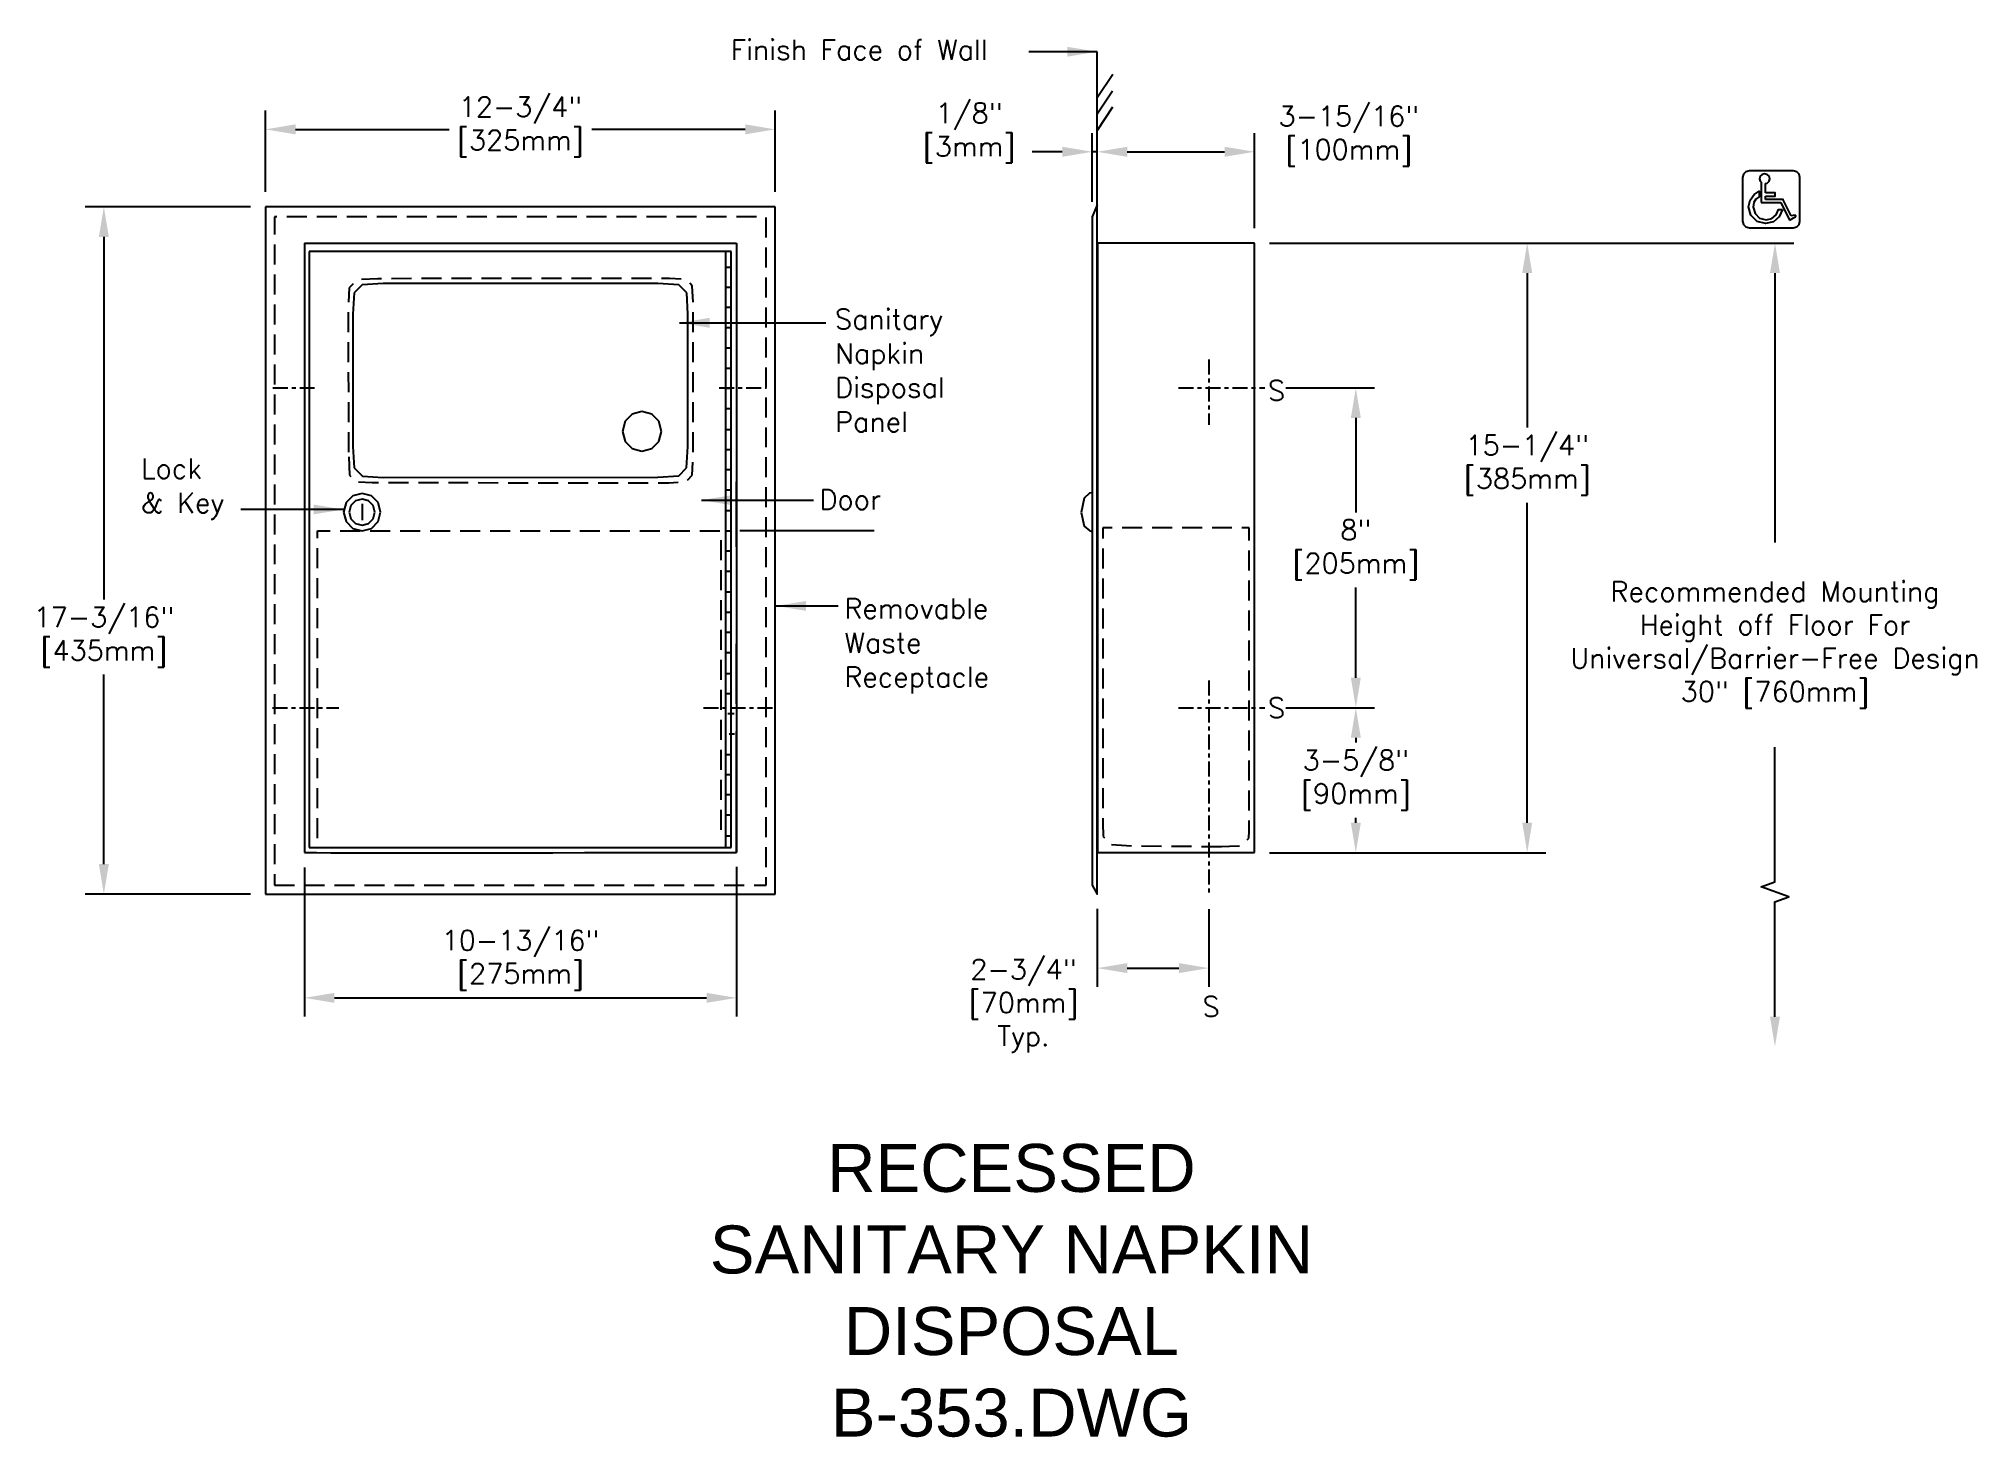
# Model space of a CAD drawing. Extents: x 111.2 to 159.7, y 112.8 to 147.7.
import ezdxf
from ezdxf.enums import TextEntityAlignment as Align

# ---------------------------------------------------------------- set-up
doc = ezdxf.new("R2010")
doc.units = 0
doc.header["$MEASUREMENT"] = 0
doc.header["$PDMODE"] = 3
doc.header["$PDSIZE"] = 1
doc.linetypes.add('CENTER2', pattern=[1.125, 0.75, -0.125, 0.125, -0.125])
doc.linetypes.add('HIDDEN2', pattern=[0.1875, 0.125, -0.0625])
doc.layers.get('0').update_dxf_attribs({"linetype": 'CONTINUOUS'})
doc.layers.get('DEFPOINTS').update_dxf_attribs({"linetype": 'CONTINUOUS'})
for name, color, linetype in [('DETAIL', 4, 'CONTINUOUS'), ('DIM', 1, 'CONTINUOUS'), ('TEXT', 2, 'CONTINUOUS')]:
    doc.layers.add(name, color=color, linetype=linetype)
doc.styles.add('ARIAL_5', font='arial.ttf', dxfattribs={"height": 5})
doc.styles.add('DIM_S_7', font='simplex.shx', dxfattribs={"height": 0.5})
doc.dimstyles.new('DIM_S_7', dxfattribs={"dimtxt": 0.12, "dimasz": 0.75, "dimexe": 0.46875, "dimexo": 0.375, "dimgap": 0.09375, "dimtad": 1, "dimtih": 1, "dimtoh": 1, "dimdec": 5, "dimrnd": 0.0625, "dimzin": 0, "dimtxsty": 'DIM_S_7', "dimcen": 0.09375, "dimaunit": 1, "dimazin": 3, "dimtfac": 1, "dimtdec": 4, "dimtofl": 0, "dimtmove": 0, "dimatfit": 3, "dimtolj": 1, "dimtzin": 0})

# ---------------------------------------------------------------- blocks, each defined once
blk = doc.blocks.new('*D0')
at = {"color": 0, "linetype": 'BYBLOCK'}
for p, q in [((116.886, 143.906), (116.886, 145.941)), ((129.635, 143.906), (129.635, 145.941)), ((117.636, 145.472), (121.476, 145.472)), ((128.885, 145.472), (125.045, 145.472))]:
    blk.add_line(p, q, dxfattribs=at)
for points in [[(117.636, 145.597), (117.636, 145.347), (116.886, 145.472)], [(128.885, 145.597), (128.885, 145.347), (129.635, 145.472)]]:
    blk.add_solid(points, dxfattribs=at)
at = {"layer": 'DEFPOINTS', "color": 0, "linetype": 'BYBLOCK'}
for p in [(129.635, 145.472), (116.886, 143.531), (129.635, 143.531)]:
    blk.add_point(p, dxfattribs=at)
at = {"color": 0, "linetype": 'BYBLOCK', "insert": (123.26, 145.536), "char_height": 0.5, "attachment_point": 5, "style": 'DIM_S_7'}
blk.add_mtext('\\A1;12-3/4"\\P[325mm]', dxfattribs=at)
blk = doc.blocks.new('*D1')
at = {"color": 0, "linetype": 'BYBLOCK'}
for p, q in [((116.511, 143.531), (112.371, 143.531)), ((112.84, 142.781), (112.84, 133.711)), ((112.84, 127.094), (112.84, 131.833)), ((116.511, 126.344), (112.371, 126.344))]:
    blk.add_line(p, q, dxfattribs=at)
for points in [[(112.715, 142.781), (112.965, 142.781), (112.84, 143.531)], [(112.715, 127.094), (112.965, 127.094), (112.84, 126.344)]]:
    blk.add_solid(points, dxfattribs=at)
at = {"layer": 'DEFPOINTS', "color": 0, "linetype": 'BYBLOCK'}
for p in [(116.886, 143.531), (112.84, 126.344), (116.886, 126.344)]:
    blk.add_point(p, dxfattribs=at)
at = {"color": 0, "linetype": 'BYBLOCK', "insert": (112.84, 132.772), "char_height": 0.5, "attachment_point": 5, "style": 'DIM_S_7'}
blk.add_mtext('\\A1;17-3/16"\\P[435mm]', dxfattribs=at)
blk = doc.blocks.new('*D2')
at = {"color": 0, "linetype": 'BYBLOCK'}
for p, q in [((142.005, 142.628), (148.919, 142.628)), ((148.45, 141.878), (148.45, 138.01)), ((148.45, 128.128), (148.45, 136.132)), ((142.005, 127.378), (148.919, 127.378))]:
    blk.add_line(p, q, dxfattribs=at)
for points in [[(148.325, 141.878), (148.575, 141.878), (148.45, 142.628)], [(148.325, 128.128), (148.575, 128.128), (148.45, 127.378)]]:
    blk.add_solid(points, dxfattribs=at)
at = {"layer": 'DEFPOINTS', "color": 0, "linetype": 'BYBLOCK'}
for p in [(141.63, 142.628), (141.63, 127.378), (148.45, 127.378)]:
    blk.add_point(p, dxfattribs=at)
at = {"color": 0, "linetype": 'BYBLOCK', "insert": (148.45, 137.071), "char_height": 0.5, "attachment_point": 5, "style": 'DIM_S_7'}
blk.add_mtext('\\A1;15-1/4"\\P[385mm]', dxfattribs=at)
blk = doc.blocks.new('*D3')
at = {"color": 0, "linetype": 'BYBLOCK'}
for p, q in [((137.692, 143.955), (137.692, 145.38)), ((141.63, 143.003), (141.63, 145.38)), ((138.442, 144.911), (140.88, 144.911))]:
    blk.add_line(p, q, dxfattribs=at)
for points in [[(138.442, 145.036), (138.442, 144.786), (137.692, 144.911)], [(140.88, 145.036), (140.88, 144.786), (141.63, 144.911)]]:
    blk.add_solid(points, dxfattribs=at)
at = {"layer": 'DEFPOINTS', "color": 0, "linetype": 'BYBLOCK'}
for p in [(141.63, 144.911), (137.692, 143.58), (141.63, 142.628)]:
    blk.add_point(p, dxfattribs=at)
at = {"color": 0, "linetype": 'BYBLOCK', "insert": (143.984, 145.303), "char_height": 0.5, "attachment_point": 5, "style": 'DIM_S_7'}
blk.add_mtext('\\A1;3-15/16"\\P[100mm]', dxfattribs=at)
blk = doc.blocks.new('*D4')
at = {"color": 0, "linetype": 'BYBLOCK'}
for p, q in [((137.568, 143.655), (137.568, 145.38)), ((137.692, 143.955), (137.692, 145.38)), ((136.818, 144.911), (136.068, 144.911)), ((137.692, 144.911), (137.568, 144.911)), ((138.442, 144.911), (139.192, 144.911))]:
    blk.add_line(p, q, dxfattribs=at)
for points in [[(136.818, 145.036), (136.818, 144.786), (137.568, 144.911)], [(138.442, 145.036), (138.442, 144.786), (137.692, 144.911)]]:
    blk.add_solid(points, dxfattribs=at)
at = {"layer": 'DEFPOINTS', "color": 0, "linetype": 'BYBLOCK'}
for p in [(137.568, 144.911), (137.692, 143.58), (137.568, 143.28)]:
    blk.add_point(p, dxfattribs=at)
at = {"color": 0, "linetype": 'BYBLOCK', "insert": (134.485, 145.381), "char_height": 0.5, "attachment_point": 5, "style": 'DIM_S_7'}
blk.add_mtext('\\A1;1/8"\\P[3mm]', dxfattribs=at)
blk = doc.blocks.new('*D5')
at = {"color": 0, "linetype": 'BYBLOCK'}
for p, q in [((117.856, 127.004), (117.856, 123.278)), ((128.668, 127.025), (128.668, 123.278)), ((118.606, 123.746), (127.918, 123.746))]:
    blk.add_line(p, q, dxfattribs=at)
for points in [[(118.606, 123.871), (118.606, 123.621), (117.856, 123.746)], [(127.918, 123.871), (127.918, 123.621), (128.668, 123.746)]]:
    blk.add_solid(points, dxfattribs=at)
at = {"layer": 'DEFPOINTS', "color": 0, "linetype": 'BYBLOCK'}
for p in [(117.856, 127.379), (128.668, 127.4), (128.668, 123.746)]:
    blk.add_point(p, dxfattribs=at)
at = {"color": 0, "linetype": 'BYBLOCK', "insert": (123.262, 124.685), "char_height": 0.5, "attachment_point": 5, "style": 'DIM_S_7'}
blk.add_mtext('\\A1;10-13/16"\\P[275mm]', dxfattribs=at)
blk = doc.blocks.new('*D6')
at = {"color": 0, "linetype": 'BYBLOCK'}
for p, q in [((142.257, 131.003), (144.475, 131.003)), ((144.006, 130.253), (144.006, 130.13)), ((144.006, 128.128), (144.006, 128.252)), ((142.005, 127.378), (144.475, 127.378))]:
    blk.add_line(p, q, dxfattribs=at)
for points in [[(143.881, 130.253), (144.131, 130.253), (144.006, 131.003)], [(143.881, 128.128), (144.131, 128.128), (144.006, 127.378)]]:
    blk.add_solid(points, dxfattribs=at)
at = {"layer": 'DEFPOINTS', "color": 0, "linetype": 'BYBLOCK'}
for p in [(141.882, 131.003), (144.006, 131.003), (141.63, 127.378)]:
    blk.add_point(p, dxfattribs=at)
at = {"color": 0, "linetype": 'BYBLOCK', "insert": (144.006, 129.191), "char_height": 0.5, "attachment_point": 5, "style": 'DIM_S_7'}
blk.add_mtext('\\A1;3-5/8"\\P[90mm]', dxfattribs=at)
blk = doc.blocks.new('*D7')
at = {"color": 0, "linetype": 'BYBLOCK'}
for p, q in [((142.257, 139.003), (144.475, 139.003)), ((144.006, 138.253), (144.006, 135.89)), ((144.006, 131.753), (144.006, 134.012)), ((142.257, 131.003), (144.475, 131.003))]:
    blk.add_line(p, q, dxfattribs=at)
for points in [[(143.881, 138.253), (144.131, 138.253), (144.006, 139.003)], [(143.881, 131.753), (144.131, 131.753), (144.006, 131.003)]]:
    blk.add_solid(points, dxfattribs=at)
at = {"layer": 'DEFPOINTS', "color": 0, "linetype": 'BYBLOCK'}
for p in [(141.882, 139.003), (144.006, 139.003), (141.882, 131.003)]:
    blk.add_point(p, dxfattribs=at)
at = {"color": 0, "linetype": 'BYBLOCK', "insert": (144.006, 134.951), "char_height": 0.5, "attachment_point": 5, "style": 'DIM_S_7'}
blk.add_mtext('\\A1;8"\\P[205mm]', dxfattribs=at)
blk = doc.blocks.new('*D8')
at = {"color": 0, "linetype": 'BYBLOCK'}
for p, q in [((137.693, 125.969), (137.693, 124.022)), ((140.486, 125.968), (140.486, 124.022)), ((138.443, 124.49), (139.736, 124.49))]:
    blk.add_line(p, q, dxfattribs=at)
for points in [[(138.443, 124.615), (138.443, 124.365), (137.693, 124.49)], [(139.736, 124.615), (139.736, 124.365), (140.486, 124.49)]]:
    blk.add_solid(points, dxfattribs=at)
at = {"layer": 'DEFPOINTS', "color": 0, "linetype": 'BYBLOCK'}
for p in [(137.693, 126.344), (140.486, 126.343), (140.486, 124.49)]:
    blk.add_point(p, dxfattribs=at)
at = {"color": 0, "linetype": 'BYBLOCK', "insert": (135.847, 123.543), "char_height": 0.5, "attachment_point": 5, "style": 'DIM_S_7'}
blk.add_mtext('\\A1;2-3/4"\\P[70mm]\\PTyp.', dxfattribs=at)

msp = doc.modelspace()

# ---------------------------------------------------------------- linework, layer by layer
at = {"layer": 'DEFPOINTS', "color": 0, "linetype": 'BYBLOCK'}
msp.add_point((141.62961, 142.628172), dxfattribs=at)
at = {"layer": 'DETAIL', "linetype": 'CONTINUOUS'}
for p, q in [((137.69211, 143.580239), (137.69211, 147.414011)), ((129.634665, 143.531208), (116.886244, 143.531208)), ((116.886244, 143.531208), (116.886244, 126.343523)), ((129.634665, 126.343523), (129.634665, 143.531208)), ((117.857091, 142.628172), (117.85631, 127.379415)), ((117.857091, 142.628172), (128.663817, 142.628172)), ((123.260454, 142.628172), (123.602861, 142.628172)), ((128.663817, 142.628172), (128.668807, 127.379643)), ((141.62961, 127.378172), (141.62961, 142.628172)), ((128.536413, 142.419317), (117.975586, 142.419317)), ((117.975586, 142.419317), (117.975586, 127.509844)), ((128.396096, 142.419317), (128.389173, 127.51199)), ((128.399048, 142.027201), (128.537731, 142.027201)), ((128.536413, 127.509844), (128.536413, 142.419317)), ((119.305853, 141.583174), (119.10025, 141.378933)), ((119.831397, 141.616368), (119.305853, 141.583174)), ((126.701486, 141.617271), (119.831397, 141.616368)), ((127.222987, 141.583832), (126.701486, 141.617271)), ((127.42112, 141.379169), (127.222987, 141.583832)), ((119.10025, 141.378933), (119.065015, 140.847542)), ((127.452364, 140.847042), (127.42112, 141.379169)), ((128.399048, 141.5226), (128.537731, 141.5226)), ((119.065015, 140.847542), (119.067509, 137.540849)), ((127.451496, 137.540849), (127.452364, 140.847042)), ((128.399048, 141.021455), (128.537731, 141.021455)), ((128.389173, 140.519317), (128.527856, 140.519317)), ((128.405903, 140.513236), (128.544618, 140.513236)), ((128.395589, 140.006814), (128.534176, 140.006814)), ((128.395589, 139.50205), (128.534176, 139.50205)), ((125.880249, 138.168374), (125.81352, 137.917289)), ((126.055611, 138.346875), (125.880249, 138.168374)), ((126.302328, 138.414817), (126.055611, 138.346875)), ((126.549045, 138.346875), (126.302328, 138.414817)), ((126.7244, 138.168374), (126.549045, 138.346875)), ((126.791137, 137.917289), (126.7244, 138.168374)), ((128.402476, 138.492726), (128.54119, 138.492726)), ((125.81352, 137.917289), (125.880249, 137.666123)), ((125.880249, 137.666123), (126.055611, 137.487606)), ((126.549045, 137.487606), (126.7244, 137.666123)), ((126.7244, 137.666123), (126.791137, 137.917289)), ((128.402476, 137.966874), (128.54119, 137.966874)), ((119.067509, 137.540849), (119.102135, 137.006183)), ((126.055611, 137.487606), (126.302328, 137.419664)), ((126.302328, 137.419664), (126.549045, 137.487606)), ((127.420465, 137.007793), (127.451496, 137.540849)), ((128.402476, 137.462143), (128.54119, 137.462143)), ((119.102135, 137.006183), (119.306516, 136.7973)), ((119.306516, 136.7973), (119.831397, 136.761594)), ((119.831397, 136.761594), (126.701486, 136.767797)), ((126.701486, 136.767797), (127.222764, 136.801902)), ((127.222764, 136.801902), (127.420465, 137.007793)), ((128.402476, 136.960997), (128.54119, 136.960997)), ((119.067501, 136.302488), (118.901598, 136.133645)), ((119.300875, 136.366747), (119.067501, 136.302488)), ((119.300875, 136.224245), (119.138184, 136.179441)), ((119.534282, 136.302488), (119.300875, 136.366747)), ((119.46363, 136.179441), (119.300875, 136.224245)), ((119.700153, 136.133645), (119.534282, 136.302488)), ((128.409459, 136.452778), (128.548053, 136.452778)), ((128.663902, 135.842886), (128.663806, 136.651945)), ((118.901598, 136.133645), (118.838456, 135.896105)), ((118.838456, 135.896105), (118.901598, 135.658532)), ((119.022519, 136.06172), (118.978497, 135.896105)), ((118.978497, 135.896105), (119.022519, 135.7304)), ((119.138184, 136.179441), (119.022519, 136.06172)), ((119.022519, 135.7304), (119.138184, 135.612663)), ((119.299038, 135.99894), (119.298862, 135.79905)), ((119.298862, 135.79905), (119.299205, 135.695669)), ((119.299205, 136.107353), (119.299038, 135.99894)), ((119.579303, 136.06172), (119.46363, 136.179441)), ((119.46363, 135.612663), (119.579303, 135.7304)), ((119.623317, 135.896105), (119.579303, 136.06172)), ((119.579303, 135.7304), (119.623317, 135.896105)), ((119.763262, 135.896105), (119.700153, 136.133645)), ((119.700153, 135.658532), (119.763262, 135.896105)), ((128.402476, 135.934031), (128.54119, 135.934031)), ((128.664014, 135.025421), (128.663902, 135.842886)), ((118.901598, 135.658532), (119.067501, 135.489648)), ((119.067501, 135.489648), (119.300875, 135.425365)), ((119.138184, 135.612663), (119.300875, 135.567867)), ((119.300875, 135.567867), (119.46363, 135.612663)), ((119.300875, 135.425365), (119.534282, 135.489648)), ((119.534282, 135.489648), (119.700153, 135.658532)), ((128.402476, 135.429308), (128.54119, 135.429308)), ((128.748391, 135.434153), (132.113849, 135.434153)), ((128.402476, 134.928195), (128.54119, 134.928195)), ((128.409459, 134.419943), (128.548053, 134.419943)), ((128.402476, 133.901229), (128.54119, 133.901229)), ((128.402476, 133.396465), (128.54119, 133.396465)), ((128.402476, 132.895352), (128.54119, 132.895352)), ((128.409459, 132.387141), (128.548053, 132.387141)), ((128.664733, 131.838736), (128.664509, 132.606219)), ((128.388606, 131.861289), (128.527321, 131.861289)), ((128.66498, 131.104651), (128.664733, 131.838736)), ((128.388606, 131.356558), (128.527321, 131.356558)), ((128.665572, 129.770089), (128.66526, 130.412314)), ((128.480022, 130.347193), (128.618609, 130.347193)), ((128.402476, 129.835454), (128.54119, 129.835454)), ((128.665923, 129.186327), (128.665572, 129.770089)), ((128.402476, 129.330829), (128.54119, 129.330829)), ((128.666299, 128.669393), (128.665923, 129.186327)), ((128.402476, 128.829585), (128.54119, 128.829585)), ((128.666722, 128.227645), (128.666299, 128.669393)), ((128.409459, 128.321366), (128.548053, 128.321366)), ((128.667177, 127.869431), (128.666722, 128.227645)), ((117.975586, 127.509844), (128.536413, 127.509844)), ((128.402476, 127.802619), (128.54119, 127.802619)), ((128.667681, 127.603127), (128.667177, 127.869431)), ((128.668224, 127.437073), (128.667681, 127.603127)), ((117.85631, 127.379415), (117.936333, 127.378838)), ((117.936333, 127.378838), (118.161982, 127.378383)), ((118.161982, 127.378383), (118.517061, 127.378033)), ((118.517061, 127.378033), (118.985376, 127.377789)), ((118.985376, 127.377789), (119.550748, 127.377643)), ((119.550748, 127.377643), (120.196982, 127.37757)), ((120.196982, 127.37757), (120.907884, 127.377578)), ((120.907884, 127.377578), (121.667266, 127.377643)), ((121.667266, 127.377643), (122.458934, 127.377757)), ((122.458934, 127.377757), (123.266709, 127.377919)), ((123.266709, 127.377919), (124.074388, 127.378115)), ((124.074388, 127.378115), (124.865784, 127.378326)), ((124.865784, 127.378326), (125.624711, 127.378554)), ((125.624711, 127.378554), (126.334982, 127.378781)), ((126.334982, 127.378781), (126.980393, 127.379001)), ((126.980393, 127.379001), (127.544766, 127.379204)), ((127.544766, 127.379204), (128.011899, 127.379383)), ((128.011899, 127.379383), (128.36562, 127.379521)), ((128.36562, 127.379521), (128.589719, 127.379611)), ((128.589719, 127.379611), (128.668016, 127.379643)), ((128.668807, 127.379643), (128.668224, 127.437073)), ((116.886244, 126.343523), (129.634665, 126.343523))]:
    msp.add_line(p, q, dxfattribs=at)
at = {"layer": 'DETAIL', "linetype": 'CENTER2', "ltscale": 0.5}
for p, q in [((117.063856, 139.003172), (118.165134, 139.003172)), ((128.233958, 139.003172), (129.413899, 139.003172)), ((139.724795, 139.003172), (141.881936, 139.003172)), ((117.059939, 131.003172), (118.715773, 131.003172)), ((127.840645, 131.003172), (129.634665, 131.003172)), ((139.724795, 131.003172), (141.881936, 131.003172))]:
    msp.add_line(p, q, dxfattribs=at)
at = {"layer": 'DETAIL', "linetype": 'CONTINUOUS'}
for points in [[(137.687817, 145.859663), (138.076583, 146.44006)], [(137.689964, 146.271827), (138.078729, 146.852321)], [(137.694793, 145.452947), (138.083558, 146.033465)], [(154.414082, 144.116818), (154.453813, 144.127571), (154.499227, 144.172977), (154.516503, 144.236846), (154.499227, 144.300804), (154.453813, 144.346242), (154.389952, 144.363535), (154.32597, 144.346242), (154.280523, 144.300804), (154.263231, 144.236846), (154.280523, 144.172977), (154.300393, 144.153125)], [(154.300393, 144.153125), (154.300393, 143.638401)], [(154.414082, 143.882877), (154.414082, 144.116818)], [(137.69211, 143.580239), (137.567655, 143.279879), (137.567655, 126.567673), (137.692655, 126.343523), (137.69211, 143.580239)], [(154.300393, 143.638401), (154.414082, 143.638401)], [(154.414082, 143.803268), (154.652923, 143.803268), (154.652923, 143.882877), (154.414082, 143.882877)], [(154.414082, 143.718001), (154.414082, 143.803268)], [(154.851757, 143.711291), (154.851757, 143.718001), (154.414082, 143.718001)], [(154.414082, 143.638401), (154.791437, 143.638401)], [(154.791437, 143.638401), (155.012112, 143.204474)], [(155.050453, 143.306882), (154.851757, 143.711291)], [(155.012112, 143.204474), (155.083013, 143.240611), (155.081571, 143.243546)], [(155.081571, 143.243546), (155.131842, 143.264773), (155.164036, 143.288098), (155.17154, 143.309269), (155.150654, 143.321553), (155.106867, 143.320618), (155.050453, 143.306882)], [(141.62961, 142.628172), (137.696045, 142.628172), (137.696045, 127.378172)], [(128.390788, 139.000937), (128.53181, 139.000937)], [(137.567655, 136.38073), (137.496038, 136.369251), (137.363292, 136.247497), (137.292578, 135.884487)], [(137.292578, 135.884487), (137.366699, 135.549436), (137.503038, 135.426999), (137.576321, 135.410008)], [(128.451051, 130.861526), (128.592211, 130.861526)], [(128.468116, 130.855412), (128.609268, 130.855412)], [(137.696045, 127.378172), (141.62961, 127.378172)]]:
    msp.add_lwpolyline(points, dxfattribs=at)
for points in [[(155.106151, 143.009575), (155.190751, 143.032477), (155.250848, 143.092638), (155.273709, 143.177263), (155.273709, 144.267447), (155.250848, 144.352129), (155.190751, 144.412266), (155.106151, 144.435135), (154.00691, 144.435135), (153.922334, 144.412266), (153.862221, 144.352129), (153.839352, 144.267447), (153.839352, 143.177263), (153.862221, 143.092638), (153.922334, 143.032477), (154.00691, 143.009575)], [(154.83201, 143.467445), (154.755482, 143.286261), (154.6082, 143.16032), (154.413635, 143.113126), (154.199606, 143.171043), (154.047446, 143.32326), (153.989536, 143.537443), (154.028251, 143.701644), (154.124754, 143.840341), (154.249597, 143.924071), (154.250719, 143.785764), (154.16633, 143.72392), (154.119989, 143.639466), (154.105851, 143.528549), (154.149265, 143.367951), (154.263361, 143.253782), (154.423911, 143.210327), (154.569876, 143.244229), (154.680337, 143.335927), (154.73771, 143.470388)]]:
    msp.add_lwpolyline(points, close=True, dxfattribs=at)
at = {"layer": 'DETAIL', "linetype": 'HIDDEN2', "ltscale": 4, "flags": 128}
for points in [[(117.107386, 126.567673), (129.406929, 126.567673), (129.406929, 143.279879), (117.107386, 143.279879)], [(118.964747, 137.276495), (118.984266, 136.823454), (119.13856, 136.657742), (119.554655, 136.636507), (126.978452, 136.630295), (127.403647, 136.65549), (127.55862, 136.823024), (127.581438, 137.276495), (127.580576, 141.1247), (127.560258, 141.555955), (127.406627, 141.715846), (126.9932, 141.739569), (119.690573, 141.736846), (119.175575, 141.706188), (118.978944, 141.503703), (118.947763, 140.977794)], [(140.752023, 127.529502), (141.283689, 127.552299), (141.483702, 127.741433), (141.493693, 127.916526), (141.493693, 135.503565), (137.828283, 135.502927), (137.828516, 128.12443), (137.844237, 127.784612), (138.03234, 127.583493), (138.555672, 127.551965), (140.88794, 127.529502)]]:
    msp.add_lwpolyline(points, close=True, dxfattribs=at)
at = {"layer": 'DETAIL', "linetype": 'CENTER2', "ltscale": 0.5}
for points in [[(140.482021, 139.712437), (140.482021, 138.082929)], [(140.487882, 131.682484), (140.486342, 126.342647)]]:
    msp.add_lwpolyline(points, dxfattribs=at)
at = {"layer": 'DETAIL', "linetype": 'HIDDEN2', "ltscale": 4, "flags": 128}
msp.add_lwpolyline([(118.183218, 127.743694), (118.183218, 135.425015), (128.273541, 135.426812), (128.27521, 127.713637)], dxfattribs=at)
at = {"layer": 'DIM', "linetype": 'CONTINUOUS'}
for p, q in [((144.701514, 142.628172), (155.116415, 142.628172)), ((154.647665, 141.878172), (154.647665, 135.134468)), ((154.647665, 126.650068), (154.647665, 130.018397)), ((154.647665, 123.274693), (154.647665, 126.150068))]:
    msp.add_line(p, q, dxfattribs=at)
msp.add_lwpolyline([(154.647665, 125.699953), (154.647665, 126.150068), (154.9911, 126.275068), (154.30423, 126.525068), (154.647665, 126.650068), (154.647665, 127.417023)], dxfattribs=at)
for points in [[(154.522665, 141.878172), (154.772665, 141.878172), (154.647665, 142.628172)], [(154.522665, 123.274693), (154.772665, 123.274693), (154.647665, 122.524693)]]:
    msp.add_solid(points, dxfattribs=at)

# ---------------------------------------------------------------- texts
at = {"layer": 'DIM', "linetype": 'CONTINUOUS', "style": 'DIM_S_7'}
for s, p in [('Finish Face of Wall', (128.520492, 147.214898)), ('Sanitary', (131.132602, 140.476041)), ('Napkin', (131.132602, 139.618899)), ('Disposal', (131.132602, 138.761756)), ('S', (141.959892, 138.687231)), ('Panel', (131.132602, 137.904613)), ('Lock', (113.769452, 136.740177)), ('& Key', (113.769452, 135.883034)), ('Door', (130.743294, 135.961872)), ('Removable', (131.366188, 133.237804)), ('Waste', (131.366188, 132.380661)), ('Receptacle', (131.366188, 131.523518)), ('S', (141.959892, 130.748518)), ('S', (140.324798, 123.276789))]:
    msp.add_text(s, height=0.5, dxfattribs=at).set_placement(p)
at = {"layer": 'DIM', "linetype": 'CONTINUOUS', "insert": (154.647665, 132.576432), "char_height": 0.5, "attachment_point": 5, "style": 'DIM_S_7'}
msp.add_mtext('\\A1;Recommended Mounting \\PHeight off Floor For \\PUniversal/Barrier-Free Design\\P30" [760mm]', dxfattribs=at)
at = {"layer": 'TEXT', "linetype": 'CONTINUOUS', "style": 'ARIAL_5'}
for s, p in [('RECESSED', (135.545029, 119.492478)), ('SANITARY NAPKIN', (135.545029, 117.452321)), ('DISPOSAL', (135.545029, 115.412165)), ('B-353.DWG', (135.545029, 113.372009))]:
    msp.add_text(s, height=1.2, dxfattribs=at).set_placement(p, align=Align.MIDDLE)

# ---------------------------------------------------------------- dimensions: what is measured, and where the dimension line sits
at = {"layer": 'DIM', "linetype": 'CONTINUOUS'}
for base, p1, p2, text, picture, middle in [((129.634665, 145.471765), (116.886244, 143.531208), (129.634665, 143.531208), '12-3/4"\\P[325mm]', '*D0', (123.260454, 145.536316)), ((137.567655, 144.911132), (137.69211, 143.580239), (137.567655, 143.279879), '1/8"\\P[3mm]', '*D4', (134.485173, 145.380655)), ((141.62961, 144.911132), (137.69211, 143.580239), (141.62961, 142.628172), '3-15/16"\\P[100mm]', '*D3', (143.984296, 145.302824)), ((140.486342, 124.490474), (137.692655, 126.343523), (140.486342, 126.342647), '2-3/4"\\P[70mm]\\PTyp.', '*D8', (135.847408, 123.542711))]:
    dim = msp.add_linear_dim(base=base, p1=p1, p2=p2, text=text, dimstyle='DIM_S_7', override={"dimpost": '\\X'}, dxfattribs=at)
    dim.commit()
    dim.dimension.update_dxf_attribs({"geometry": picture, "text_midpoint": middle, "dimtype": 160})
for base, p1, p2, text, picture, middle in [((112.839631, 126.343523), (116.886244, 143.531208), (116.886244, 126.343523), '17-3/16"\\P[435mm]', '*D1', (112.839631, 132.772112)), ((148.450271, 127.378172), (141.62961, 142.628172), (141.62961, 127.378172), '15-1/4"\\P[385mm]', '*D2', (148.450271, 137.07147))]:
    dim = msp.add_linear_dim(base=base, p1=p1, p2=p2, angle=90, text=text, dimstyle='DIM_S_7', override={"dimpost": '\\X'}, dxfattribs=at)
    dim.commit()
    dim.dimension.update_dxf_attribs({"geometry": picture, "text_midpoint": middle, "dimtype": 160})
for base, p1, p2, text, picture, middle in [((144.161552, 139.003172), (142.037659, 131.003172), (142.037659, 139.003172), '8"\\P[205mm]', '*D7', (144.161552, 134.951366)), ((144.161552, 131.003172), (141.785333, 127.378172), (142.037659, 131.003172), '3-5/8"\\P[90mm]', '*D6', (144.161552, 129.190672))]:
    dim = msp.add_linear_dim(base=base, p1=p1, p2=p2, angle=90, text=text, dimstyle='DIM_S_7', override={"dimpost": '\\X'}, dxfattribs=at)
    dim.commit()
    dim.dimension.update_dxf_attribs({"geometry": picture, "text_midpoint": middle, "dimtype": 160, "insert": (0.155723, 0)})
dim = msp.add_linear_dim(base=(128.668065, 123.746286), p1=(117.85631, 127.379415), p2=(128.668065, 127.399851), text='10-13/16"\\P[275mm]', dimstyle='DIM_S_7', override={"dimpost": '\\X'}, dxfattribs=at)
dim.commit()
dim.dimension.update_dxf_attribs({"geometry": '*D5', "text_midpoint": (123.262187, 124.685274)})

# ---------------------------------------------------------------- leaders
for points in [[(137.69211, 147.414011), (135.982234, 147.414011)], [(127.244038, 140.632994), (130.903536, 140.632994)], [(127.78907, 136.196654), (130.59209, 136.196654)], [(118.834979, 135.963163), (116.265544, 135.963163)], [(129.65775, 133.550417), (131.214983, 133.550417)]]:
    msp.add_leader(points, dimstyle='DIM_S_7', dxfattribs=at)

doc.saveas('drawing.dxf')
